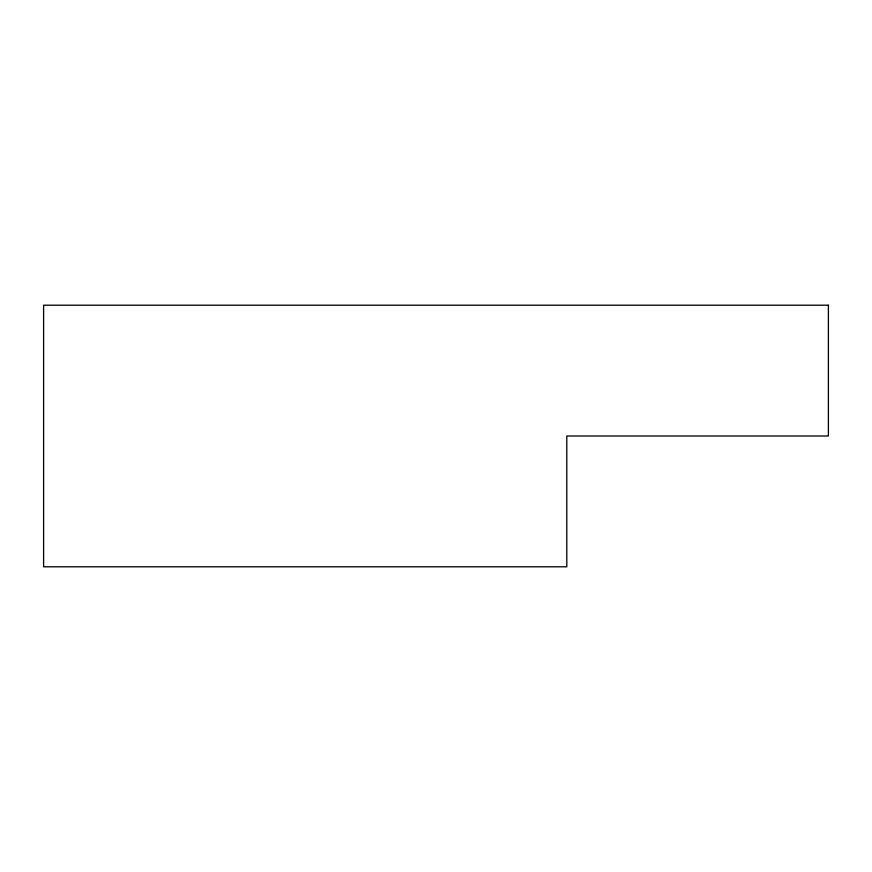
<?xml version="1.0" encoding="UTF-8"?>
<svg xmlns="http://www.w3.org/2000/svg" width="872" height="872" viewBox="0 0 872 872"><rect width="100%" height="100%" fill="white"/><g stroke="black" fill="none" stroke-linecap="round" stroke-linejoin="round"><path stroke-width="1.31" d="M828.4 305.2L43.6 305.2L43.6 566.8L566.8 566.8L566.8 436L828.4 436L828.4 305.2"/></g></svg>
